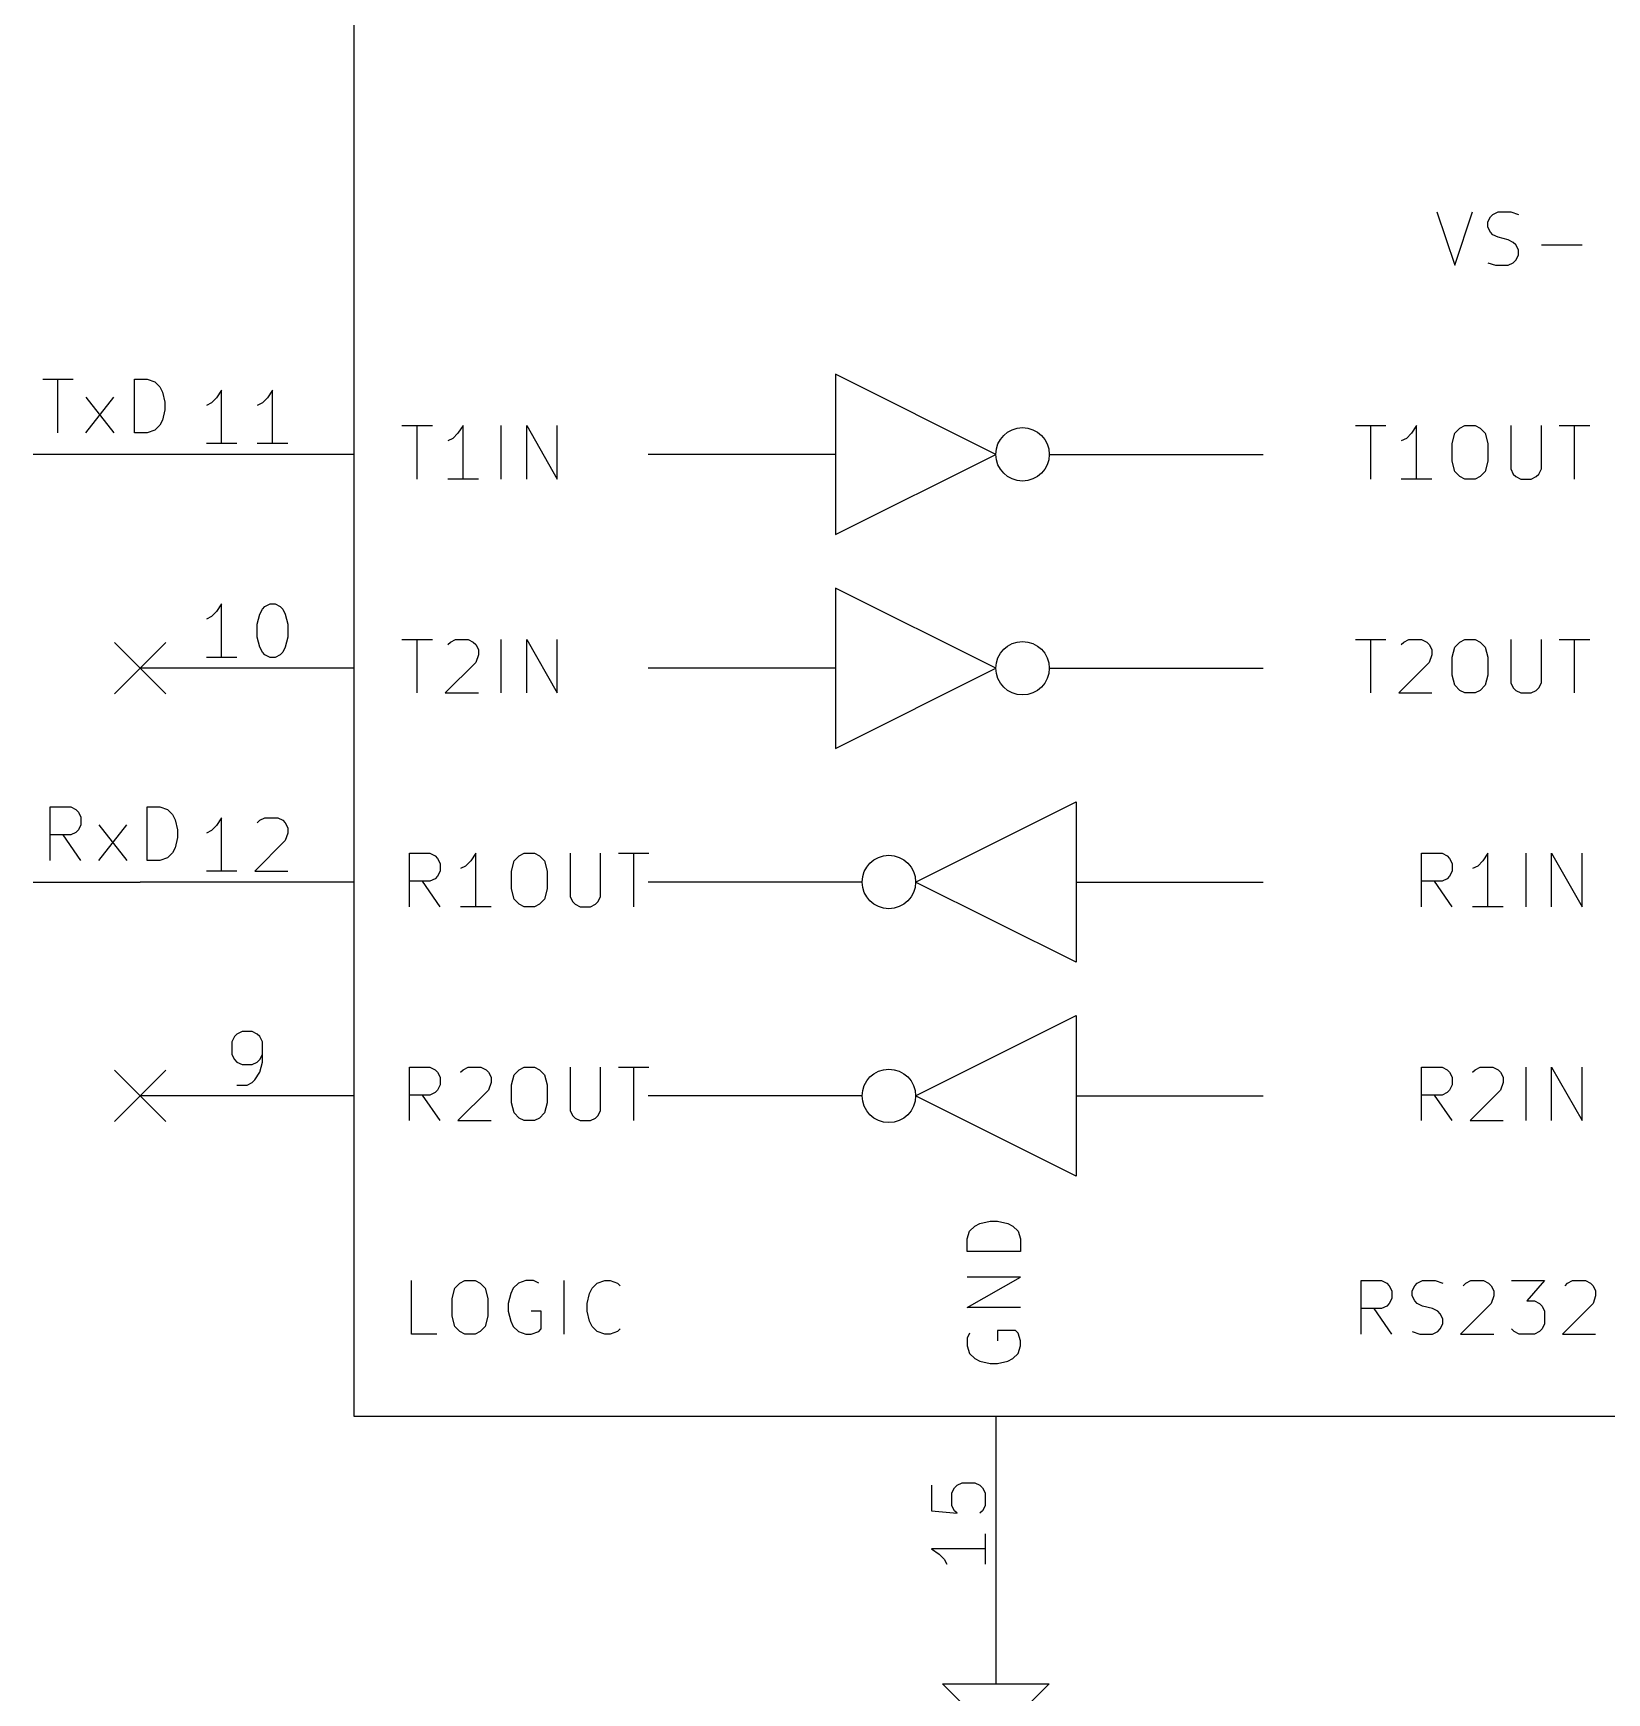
# Model space of a CAD drawing. Header units: millimetres. Extents: x 10 to 287, y -200 to -10.
# Drawn here: x 191.77 to 229.14, y -158.96 to -119.53 of the extents above; entities that cross this region are included whole.
import ezdxf

# ---------------------------------------------------------------- set-up
doc = ezdxf.new("R2010")
doc.units = ezdxf.units.MM
for name, color, linetype in [('BLUE', 174, 'CONTINUOUS'), ('GREENSIXTYFIVE', 129, 'CONTINUOUS'), ('LIGHTGREEN', 92, 'CONTINUOUS'), ('LIGHTRED', 12, 'CONTINUOUS'), ('RED', 14, 'CONTINUOUS'), ('REDSIX', 19, 'CONTINUOUS'), ('WHITE', 250, 'CONTINUOUS')]:
    doc.layers.add(name, color=color, linetype=linetype)

msp = doc.modelspace()

# ---------------------------------------------------------------- linework, layer by layer
at = {"layer": 'BLUE', "linetype": 'CONTINUOUS'}
for p, q in [((193.7004, -134.0104), (194.9196, -135.2296)), ((194.9196, -134.0104), (193.7004, -135.2296)), ((193.7004, -144.1704), (194.9196, -145.3896)), ((194.9196, -144.1704), (193.7004, -145.3896))]:
    msp.add_line(p, q, dxfattribs=at)
at = {"layer": 'GREENSIXTYFIVE', "linetype": 'CONTINUOUS'}
for p, q in [((225.1044, -123.7775), (225.5277, -125.0475)), ((225.1044, -123.7775), (225.5277, -125.0475)), ((225.5277, -125.0475), (225.9511, -123.7775)), ((225.5277, -125.0475), (225.9511, -123.7775)), ((226.4349, -123.838), (226.5559, -123.7775)), ((226.4349, -123.838), (226.5559, -123.7775)), ((226.5559, -123.7775), (226.8582, -123.7775)), ((226.5559, -123.7775), (226.8582, -123.7775)), ((226.8582, -123.7775), (227.0397, -123.838)), ((226.8582, -123.7775), (227.0397, -123.838)), ((226.314, -124.0194), (226.3744, -123.8985)), ((226.314, -124.0194), (226.3744, -123.8985)), ((226.314, -124.1404), (226.314, -124.0194)), ((226.314, -124.1404), (226.314, -124.0194)), ((226.3744, -124.2613), (226.314, -124.1404)), ((226.3744, -124.2613), (226.314, -124.1404)), ((226.3744, -123.8985), (226.4349, -123.838)), ((226.3744, -123.8985), (226.4349, -123.838)), ((226.4349, -124.3218), (226.3744, -124.2613)), ((226.4349, -124.3218), (226.3744, -124.2613)), ((226.5559, -124.3823), (226.4349, -124.3218)), ((226.5559, -124.3823), (226.4349, -124.3218)), ((226.7978, -124.4428), (226.5559, -124.3823)), ((226.7978, -124.4428), (226.5559, -124.3823)), ((226.9187, -124.5032), (226.7978, -124.4428)), ((226.9187, -124.5032), (226.7978, -124.4428)), ((226.9792, -124.5637), (226.9187, -124.5032)), ((226.9792, -124.5637), (226.9187, -124.5032)), ((227.0397, -124.6847), (226.9792, -124.5637)), ((227.0397, -124.6847), (226.9792, -124.5637)), ((227.5839, -124.5637), (228.5516, -124.5637)), ((227.5839, -124.5637), (228.5516, -124.5637)), ((226.9187, -124.9871), (226.9792, -124.9266)), ((226.9187, -124.9871), (226.9792, -124.9266)), ((226.9792, -124.9266), (227.0397, -124.8056)), ((226.9792, -124.9266), (227.0397, -124.8056)), ((227.0397, -124.8056), (227.0397, -124.6847)), ((227.0397, -124.8056), (227.0397, -124.6847)), ((226.314, -124.9871), (226.4954, -125.0475)), ((226.314, -124.9871), (226.4954, -125.0475)), ((226.4954, -125.0475), (226.7978, -125.0475)), ((226.4954, -125.0475), (226.7978, -125.0475)), ((226.7978, -125.0475), (226.9187, -124.9871)), ((226.7978, -125.0475), (226.9187, -124.9871)), ((200.5269, -128.8575), (201.2526, -128.8575)), ((200.5269, -128.8575), (201.2526, -128.8575)), ((200.8898, -130.1275), (200.8898, -128.8575)), ((200.8898, -130.1275), (200.8898, -128.8575)), ((201.9783, -128.8575), (201.8574, -129.039)), ((201.9783, -128.8575), (201.8574, -129.039)), ((201.9783, -130.1275), (201.9783, -128.8575)), ((201.9783, -130.1275), (201.9783, -128.8575)), ((202.8854, -130.1275), (202.8854, -128.8575)), ((202.8854, -130.1275), (202.8854, -128.8575)), ((203.4902, -130.1275), (203.4902, -128.8575)), ((203.4902, -128.8575), (204.2159, -130.1275)), ((203.4902, -130.1275), (203.4902, -128.8575)), ((203.4902, -128.8575), (204.2159, -130.1275)), ((204.2159, -130.1275), (204.2159, -128.8575)), ((204.2159, -130.1275), (204.2159, -128.8575)), ((223.1692, -128.8575), (223.8949, -128.8575)), ((223.1692, -128.8575), (223.8949, -128.8575)), ((223.5321, -130.1275), (223.5321, -128.8575)), ((223.5321, -130.1275), (223.5321, -128.8575)), ((224.6206, -128.8575), (224.4997, -129.039)), ((224.6206, -128.8575), (224.4997, -129.039)), ((224.6206, -130.1275), (224.6206, -128.8575)), ((224.6206, -130.1275), (224.6206, -128.8575)), ((225.5277, -129.039), (225.6487, -128.918)), ((225.5277, -129.039), (225.6487, -128.918)), ((225.6487, -128.918), (225.7696, -128.8575)), ((225.6487, -128.918), (225.7696, -128.8575)), ((225.7696, -128.8575), (226.0115, -128.8575)), ((225.7696, -128.8575), (226.0115, -128.8575)), ((226.0115, -128.8575), (226.1325, -128.918)), ((226.0115, -128.8575), (226.1325, -128.918)), ((226.1325, -128.918), (226.2534, -129.039)), ((226.1325, -128.918), (226.2534, -129.039)), ((226.8582, -128.8575), (226.8582, -129.8856)), ((226.8582, -128.8575), (226.8582, -129.8856)), ((227.5839, -129.8856), (227.5839, -128.8575)), ((227.5839, -129.8856), (227.5839, -128.8575)), ((228.0073, -128.8575), (228.733, -128.8575)), ((228.0073, -128.8575), (228.733, -128.8575)), ((228.3702, -130.1275), (228.3702, -128.8575)), ((228.3702, -130.1275), (228.3702, -128.8575)), ((201.7364, -129.1599), (201.6155, -129.2204)), ((201.7364, -129.1599), (201.6155, -129.2204)), ((201.8574, -129.039), (201.7364, -129.1599)), ((201.8574, -129.039), (201.7364, -129.1599)), ((224.3787, -129.1599), (224.2578, -129.2204)), ((224.3787, -129.1599), (224.2578, -129.2204)), ((224.4997, -129.039), (224.3787, -129.1599)), ((224.4997, -129.039), (224.3787, -129.1599)), ((225.4673, -129.2809), (225.5277, -129.039)), ((225.4673, -129.2809), (225.5277, -129.039)), ((225.4673, -129.7042), (225.4673, -129.2809)), ((225.4673, -129.7042), (225.4673, -129.2809)), ((226.2534, -129.039), (226.3139, -129.2809)), ((226.2534, -129.039), (226.3139, -129.2809)), ((226.3139, -129.2809), (226.3139, -129.7042)), ((226.3139, -129.2809), (226.3139, -129.7042)), ((225.5277, -129.9461), (225.4673, -129.7042)), ((225.5277, -129.9461), (225.4673, -129.7042)), ((226.3139, -129.7042), (226.2534, -129.9461)), ((226.3139, -129.7042), (226.2534, -129.9461)), ((225.6487, -130.0671), (225.5277, -129.9461)), ((225.6487, -130.0671), (225.5277, -129.9461)), ((225.7696, -130.1275), (225.6487, -130.0671)), ((225.7696, -130.1275), (225.6487, -130.0671)), ((226.1325, -130.0671), (226.0115, -130.1275)), ((226.1325, -130.0671), (226.0115, -130.1275)), ((226.2534, -129.9461), (226.1325, -130.0671)), ((226.2534, -129.9461), (226.1325, -130.0671)), ((226.8582, -129.8856), (226.9187, -130.0066)), ((226.8582, -129.8856), (226.9187, -130.0066)), ((226.9187, -130.0066), (226.9792, -130.0671)), ((226.9187, -130.0066), (226.9792, -130.0671)), ((226.9792, -130.0671), (227.1001, -130.1275)), ((226.9792, -130.0671), (227.1001, -130.1275)), ((227.342, -130.1275), (227.463, -130.0671)), ((227.342, -130.1275), (227.463, -130.0671)), ((227.463, -130.0671), (227.5235, -130.0066)), ((227.463, -130.0671), (227.5235, -130.0066)), ((227.5235, -130.0066), (227.5839, -129.8856)), ((227.5235, -130.0066), (227.5839, -129.8856)), ((202.3412, -130.1275), (201.6155, -130.1275)), ((202.3412, -130.1275), (201.6155, -130.1275)), ((224.9835, -130.1275), (224.2578, -130.1275)), ((224.9835, -130.1275), (224.2578, -130.1275)), ((226.0115, -130.1275), (225.7696, -130.1275)), ((226.0115, -130.1275), (225.7696, -130.1275)), ((227.1001, -130.1275), (227.342, -130.1275)), ((227.1001, -130.1275), (227.342, -130.1275)), ((200.5269, -133.9375), (201.2526, -133.9375)), ((200.5269, -133.9375), (201.2526, -133.9375)), ((200.8898, -135.2075), (200.8898, -133.9375)), ((200.8898, -135.2075), (200.8898, -133.9375)), ((201.6155, -134.0585), (201.6759, -133.998)), ((201.6155, -134.0585), (201.6759, -133.998)), ((201.6759, -133.998), (201.7969, -133.9375)), ((201.6759, -133.998), (201.7969, -133.9375)), ((201.7969, -133.9375), (202.0993, -133.9375)), ((201.7969, -133.9375), (202.0993, -133.9375)), ((202.0993, -133.9375), (202.2202, -133.998)), ((202.0993, -133.9375), (202.2202, -133.998)), ((202.2202, -133.998), (202.2807, -134.0585)), ((202.2202, -133.998), (202.2807, -134.0585)), ((202.8854, -135.2075), (202.8854, -133.9375)), ((202.8854, -135.2075), (202.8854, -133.9375)), ((203.4902, -135.2075), (203.4902, -133.9375)), ((203.4902, -133.9375), (204.2159, -135.2075)), ((203.4902, -135.2075), (203.4902, -133.9375)), ((203.4902, -133.9375), (204.2159, -135.2075)), ((204.2159, -135.2075), (204.2159, -133.9375)), ((204.2159, -135.2075), (204.2159, -133.9375)), ((223.1692, -133.9375), (223.8949, -133.9375)), ((223.1692, -133.9375), (223.8949, -133.9375)), ((223.5321, -135.2075), (223.5321, -133.9375)), ((223.5321, -135.2075), (223.5321, -133.9375)), ((224.2578, -134.0585), (224.3182, -133.998)), ((224.2578, -134.0585), (224.3182, -133.998)), ((224.3182, -133.998), (224.4392, -133.9375)), ((224.3182, -133.998), (224.4392, -133.9375)), ((224.4392, -133.9375), (224.7416, -133.9375)), ((224.4392, -133.9375), (224.7416, -133.9375)), ((224.7416, -133.9375), (224.8625, -133.998)), ((224.7416, -133.9375), (224.8625, -133.998)), ((224.8625, -133.998), (224.923, -134.0585)), ((224.8625, -133.998), (224.923, -134.0585)), ((225.5277, -134.119), (225.6487, -133.998)), ((225.5277, -134.119), (225.6487, -133.998)), ((225.6487, -133.998), (225.7696, -133.9375)), ((225.6487, -133.998), (225.7696, -133.9375)), ((225.7696, -133.9375), (226.0115, -133.9375)), ((225.7696, -133.9375), (226.0115, -133.9375)), ((226.0115, -133.9375), (226.1325, -133.998)), ((226.0115, -133.9375), (226.1325, -133.998)), ((226.1325, -133.998), (226.2534, -134.119)), ((226.1325, -133.998), (226.2534, -134.119)), ((226.8582, -133.9375), (226.8582, -134.9656)), ((226.8582, -133.9375), (226.8582, -134.9656)), ((227.5839, -134.9656), (227.5839, -133.9375)), ((227.5839, -134.9656), (227.5839, -133.9375)), ((228.0073, -133.9375), (228.733, -133.9375)), ((228.0073, -133.9375), (228.733, -133.9375)), ((228.3702, -135.2075), (228.3702, -133.9375)), ((228.3702, -135.2075), (228.3702, -133.9375)), ((202.2807, -134.0585), (202.3412, -134.1794)), ((202.2807, -134.0585), (202.3412, -134.1794)), ((202.3412, -134.3004), (202.2807, -134.4818)), ((202.3412, -134.3004), (202.2807, -134.4818)), ((202.3412, -134.1794), (202.3412, -134.3004)), ((202.3412, -134.1794), (202.3412, -134.3004)), ((224.923, -134.0585), (224.9835, -134.1794)), ((224.923, -134.0585), (224.9835, -134.1794)), ((224.9835, -134.3004), (224.923, -134.4818)), ((224.9835, -134.3004), (224.923, -134.4818)), ((224.9835, -134.1794), (224.9835, -134.3004)), ((224.9835, -134.1794), (224.9835, -134.3004)), ((225.4673, -134.3609), (225.5277, -134.119)), ((225.4673, -134.3609), (225.5277, -134.119)), ((225.4673, -134.7842), (225.4673, -134.3609)), ((225.4673, -134.7842), (225.4673, -134.3609)), ((226.2534, -134.119), (226.3139, -134.3609)), ((226.2534, -134.119), (226.3139, -134.3609)), ((226.3139, -134.3609), (226.3139, -134.7842)), ((226.3139, -134.3609), (226.3139, -134.7842)), ((202.2807, -134.4818), (201.555, -135.2075)), ((202.2807, -134.4818), (201.555, -135.2075)), ((224.923, -134.4818), (224.1973, -135.2075)), ((224.923, -134.4818), (224.1973, -135.2075)), ((225.5277, -135.0261), (225.4673, -134.7842)), ((225.5277, -135.0261), (225.4673, -134.7842)), ((226.3139, -134.7842), (226.2534, -135.0261)), ((226.3139, -134.7842), (226.2534, -135.0261)), ((201.555, -135.2075), (202.3412, -135.2075)), ((201.555, -135.2075), (202.3412, -135.2075)), ((224.1973, -135.2075), (224.9835, -135.2075)), ((224.1973, -135.2075), (224.9835, -135.2075)), ((225.6487, -135.1471), (225.5277, -135.0261)), ((225.6487, -135.1471), (225.5277, -135.0261)), ((225.7696, -135.2075), (225.6487, -135.1471)), ((225.7696, -135.2075), (225.6487, -135.1471)), ((226.0115, -135.2075), (225.7696, -135.2075)), ((226.0115, -135.2075), (225.7696, -135.2075)), ((226.1325, -135.1471), (226.0115, -135.2075)), ((226.1325, -135.1471), (226.0115, -135.2075)), ((226.2534, -135.0261), (226.1325, -135.1471)), ((226.2534, -135.0261), (226.1325, -135.1471)), ((226.8582, -134.9656), (226.9187, -135.0866)), ((226.8582, -134.9656), (226.9187, -135.0866)), ((226.9187, -135.0866), (226.9792, -135.1471)), ((226.9187, -135.0866), (226.9792, -135.1471)), ((226.9792, -135.1471), (227.1001, -135.2075)), ((226.9792, -135.1471), (227.1001, -135.2075)), ((227.1001, -135.2075), (227.342, -135.2075)), ((227.1001, -135.2075), (227.342, -135.2075)), ((227.342, -135.2075), (227.463, -135.1471)), ((227.342, -135.2075), (227.463, -135.1471)), ((227.463, -135.1471), (227.5235, -135.0866)), ((227.463, -135.1471), (227.5235, -135.0866)), ((227.5235, -135.0866), (227.5839, -134.9656)), ((227.5235, -135.0866), (227.5839, -134.9656)), ((200.7083, -140.2875), (200.7083, -139.0175)), ((200.7083, -139.0175), (201.1921, -139.0175)), ((200.7083, -140.2875), (200.7083, -139.0175)), ((200.7083, -139.0175), (201.1921, -139.0175)), ((201.1921, -139.0175), (201.3131, -139.078)), ((201.1921, -139.0175), (201.3131, -139.078)), ((201.3131, -139.078), (201.3736, -139.1385)), ((201.3131, -139.078), (201.3736, -139.1385)), ((201.3736, -139.1385), (201.434, -139.2594)), ((201.3736, -139.1385), (201.434, -139.2594)), ((202.2807, -139.0175), (202.1598, -139.199)), ((202.2807, -139.0175), (202.1598, -139.199)), ((202.2807, -140.2875), (202.2807, -139.0175)), ((202.2807, -140.2875), (202.2807, -139.0175)), ((203.1878, -139.199), (203.3088, -139.078)), ((203.1878, -139.199), (203.3088, -139.078)), ((203.3088, -139.078), (203.4297, -139.0175)), ((203.3088, -139.078), (203.4297, -139.0175)), ((203.4297, -139.0175), (203.6716, -139.0175)), ((203.4297, -139.0175), (203.6716, -139.0175)), ((203.6716, -139.0175), (203.7926, -139.078)), ((203.6716, -139.0175), (203.7926, -139.078)), ((203.7926, -139.078), (203.9135, -139.199)), ((203.7926, -139.078), (203.9135, -139.199)), ((204.5183, -139.0175), (204.5183, -140.0456)), ((204.5183, -139.0175), (204.5183, -140.0456)), ((205.244, -140.0456), (205.244, -139.0175)), ((205.244, -140.0456), (205.244, -139.0175)), ((205.6674, -139.0175), (206.3931, -139.0175)), ((205.6674, -139.0175), (206.3931, -139.0175)), ((206.0303, -140.2875), (206.0303, -139.0175)), ((206.0303, -140.2875), (206.0303, -139.0175)), ((224.7415, -140.2875), (224.7415, -139.0175)), ((224.7415, -139.0175), (225.2253, -139.0175)), ((224.7415, -140.2875), (224.7415, -139.0175)), ((224.7415, -139.0175), (225.2253, -139.0175)), ((225.2253, -139.0175), (225.3463, -139.078)), ((225.2253, -139.0175), (225.3463, -139.078)), ((225.3463, -139.078), (225.4068, -139.1385)), ((225.3463, -139.078), (225.4068, -139.1385)), ((225.4068, -139.1385), (225.4672, -139.2594)), ((225.4068, -139.1385), (225.4672, -139.2594)), ((226.3139, -139.0175), (226.193, -139.199)), ((226.3139, -139.0175), (226.193, -139.199)), ((226.3139, -140.2875), (226.3139, -139.0175)), ((226.3139, -140.2875), (226.3139, -139.0175)), ((227.221, -140.2875), (227.221, -139.0175)), ((227.221, -140.2875), (227.221, -139.0175)), ((227.8258, -140.2875), (227.8258, -139.0175)), ((227.8258, -139.0175), (228.5515, -140.2875)), ((227.8258, -140.2875), (227.8258, -139.0175)), ((227.8258, -139.0175), (228.5515, -140.2875)), ((228.5515, -140.2875), (228.5515, -139.0175)), ((228.5515, -140.2875), (228.5515, -139.0175)), ((201.3736, -139.5618), (201.3131, -139.6223)), ((201.3736, -139.5618), (201.3131, -139.6223)), ((201.434, -139.4409), (201.3736, -139.5618)), ((201.434, -139.4409), (201.3736, -139.5618)), ((201.434, -139.2594), (201.434, -139.4409)), ((201.434, -139.2594), (201.434, -139.4409)), ((202.0388, -139.3199), (201.9179, -139.3804)), ((202.0388, -139.3199), (201.9179, -139.3804)), ((202.1598, -139.199), (202.0388, -139.3199)), ((202.1598, -139.199), (202.0388, -139.3199)), ((203.1274, -139.4409), (203.1878, -139.199)), ((203.1274, -139.4409), (203.1878, -139.199)), ((203.1274, -139.8642), (203.1274, -139.4409)), ((203.1274, -139.8642), (203.1274, -139.4409)), ((203.9135, -139.199), (203.974, -139.4409)), ((203.9135, -139.199), (203.974, -139.4409)), ((203.974, -139.4409), (203.974, -139.8642)), ((203.974, -139.4409), (203.974, -139.8642)), ((225.4068, -139.5618), (225.3463, -139.6223)), ((225.4068, -139.5618), (225.3463, -139.6223)), ((225.4672, -139.4409), (225.4068, -139.5618)), ((225.4672, -139.4409), (225.4068, -139.5618)), ((225.4672, -139.2594), (225.4672, -139.4409)), ((225.4672, -139.2594), (225.4672, -139.4409)), ((226.072, -139.3199), (225.9511, -139.3804)), ((226.072, -139.3199), (225.9511, -139.3804)), ((226.193, -139.199), (226.072, -139.3199)), ((226.193, -139.199), (226.072, -139.3199)), ((201.1921, -139.6828), (200.7083, -139.6828)), ((201.1921, -139.6828), (200.7083, -139.6828)), ((201.434, -140.2875), (201.0107, -139.6828)), ((201.434, -140.2875), (201.0107, -139.6828)), ((201.3131, -139.6223), (201.1921, -139.6828)), ((201.3131, -139.6223), (201.1921, -139.6828)), ((203.1878, -140.1061), (203.1274, -139.8642)), ((203.1878, -140.1061), (203.1274, -139.8642)), ((203.974, -139.8642), (203.9135, -140.1061)), ((203.974, -139.8642), (203.9135, -140.1061)), ((225.2253, -139.6828), (224.7415, -139.6828)), ((225.2253, -139.6828), (224.7415, -139.6828)), ((225.4672, -140.2875), (225.0439, -139.6828)), ((225.4672, -140.2875), (225.0439, -139.6828)), ((225.3463, -139.6223), (225.2253, -139.6828)), ((225.3463, -139.6223), (225.2253, -139.6828)), ((202.6436, -140.2875), (201.9179, -140.2875)), ((202.6436, -140.2875), (201.9179, -140.2875)), ((203.3088, -140.2271), (203.1878, -140.1061)), ((203.3088, -140.2271), (203.1878, -140.1061)), ((203.4297, -140.2875), (203.3088, -140.2271)), ((203.4297, -140.2875), (203.3088, -140.2271)), ((203.6716, -140.2875), (203.4297, -140.2875)), ((203.6716, -140.2875), (203.4297, -140.2875)), ((203.7926, -140.2271), (203.6716, -140.2875)), ((203.7926, -140.2271), (203.6716, -140.2875)), ((203.9135, -140.1061), (203.7926, -140.2271)), ((203.9135, -140.1061), (203.7926, -140.2271)), ((204.5183, -140.0456), (204.5788, -140.1666)), ((204.5183, -140.0456), (204.5788, -140.1666)), ((204.5788, -140.1666), (204.6393, -140.2271)), ((204.5788, -140.1666), (204.6393, -140.2271)), ((204.6393, -140.2271), (204.7602, -140.2875)), ((204.6393, -140.2271), (204.7602, -140.2875)), ((204.7602, -140.2875), (205.0021, -140.2875)), ((204.7602, -140.2875), (205.0021, -140.2875)), ((205.0021, -140.2875), (205.1231, -140.2271)), ((205.0021, -140.2875), (205.1231, -140.2271)), ((205.1231, -140.2271), (205.1836, -140.1666)), ((205.1231, -140.2271), (205.1836, -140.1666)), ((205.1836, -140.1666), (205.244, -140.0456)), ((205.1836, -140.1666), (205.244, -140.0456)), ((226.6768, -140.2875), (225.9511, -140.2875)), ((226.6768, -140.2875), (225.9511, -140.2875)), ((200.7083, -145.3675), (200.7083, -144.0975)), ((200.7083, -144.0975), (201.1921, -144.0975)), ((200.7083, -145.3675), (200.7083, -144.0975)), ((200.7083, -144.0975), (201.1921, -144.0975)), ((201.1921, -144.0975), (201.3131, -144.158)), ((201.1921, -144.0975), (201.3131, -144.158)), ((201.3131, -144.158), (201.3736, -144.2185)), ((201.3131, -144.158), (201.3736, -144.2185)), ((201.3736, -144.2185), (201.434, -144.3394)), ((201.3736, -144.2185), (201.434, -144.3394)), ((201.9179, -144.2185), (201.9783, -144.158)), ((201.9179, -144.2185), (201.9783, -144.158)), ((201.9783, -144.158), (202.0993, -144.0975)), ((201.9783, -144.158), (202.0993, -144.0975)), ((202.0993, -144.0975), (202.4017, -144.0975)), ((202.0993, -144.0975), (202.4017, -144.0975)), ((202.4017, -144.0975), (202.5226, -144.158)), ((202.4017, -144.0975), (202.5226, -144.158)), ((202.5226, -144.158), (202.5831, -144.2185)), ((202.5226, -144.158), (202.5831, -144.2185)), ((202.5831, -144.2185), (202.6436, -144.3394)), ((202.5831, -144.2185), (202.6436, -144.3394)), ((203.1274, -144.5209), (203.1878, -144.279)), ((203.1274, -144.5209), (203.1878, -144.279)), ((203.1878, -144.279), (203.3088, -144.158)), ((203.1878, -144.279), (203.3088, -144.158)), ((203.3088, -144.158), (203.4297, -144.0975)), ((203.3088, -144.158), (203.4297, -144.0975)), ((203.4297, -144.0975), (203.6716, -144.0975)), ((203.4297, -144.0975), (203.6716, -144.0975)), ((203.6716, -144.0975), (203.7926, -144.158)), ((203.6716, -144.0975), (203.7926, -144.158)), ((203.7926, -144.158), (203.9135, -144.279)), ((203.7926, -144.158), (203.9135, -144.279)), ((203.9135, -144.279), (203.974, -144.5209)), ((203.9135, -144.279), (203.974, -144.5209)), ((204.5183, -144.0975), (204.5183, -145.1256)), ((204.5183, -144.0975), (204.5183, -145.1256)), ((205.244, -145.1256), (205.244, -144.0975)), ((205.244, -145.1256), (205.244, -144.0975)), ((205.6674, -144.0975), (206.3931, -144.0975)), ((205.6674, -144.0975), (206.3931, -144.0975)), ((206.0303, -145.3675), (206.0303, -144.0975)), ((206.0303, -145.3675), (206.0303, -144.0975)), ((224.7415, -145.3675), (224.7415, -144.0975)), ((224.7415, -144.0975), (225.2253, -144.0975)), ((224.7415, -145.3675), (224.7415, -144.0975)), ((224.7415, -144.0975), (225.2253, -144.0975)), ((225.2253, -144.0975), (225.3463, -144.158)), ((225.2253, -144.0975), (225.3463, -144.158)), ((225.3463, -144.158), (225.4068, -144.2185)), ((225.3463, -144.158), (225.4068, -144.2185)), ((225.4068, -144.2185), (225.4672, -144.3394)), ((225.4068, -144.2185), (225.4672, -144.3394)), ((225.9511, -144.2185), (226.0115, -144.158)), ((225.9511, -144.2185), (226.0115, -144.158)), ((226.0115, -144.158), (226.1325, -144.0975)), ((226.0115, -144.158), (226.1325, -144.0975)), ((226.1325, -144.0975), (226.4349, -144.0975)), ((226.1325, -144.0975), (226.4349, -144.0975)), ((226.4349, -144.0975), (226.5558, -144.158)), ((226.4349, -144.0975), (226.5558, -144.158)), ((226.5558, -144.158), (226.6163, -144.2185)), ((226.5558, -144.158), (226.6163, -144.2185)), ((226.6163, -144.2185), (226.6768, -144.3394)), ((226.6163, -144.2185), (226.6768, -144.3394)), ((227.221, -145.3675), (227.221, -144.0975)), ((227.221, -145.3675), (227.221, -144.0975)), ((227.8258, -145.3675), (227.8258, -144.0975)), ((227.8258, -144.0975), (228.5515, -145.3675)), ((227.8258, -145.3675), (227.8258, -144.0975)), ((227.8258, -144.0975), (228.5515, -145.3675)), ((228.5515, -145.3675), (228.5515, -144.0975)), ((228.5515, -145.3675), (228.5515, -144.0975)), ((201.3736, -144.6418), (201.3131, -144.7023)), ((201.3736, -144.6418), (201.3131, -144.7023)), ((201.434, -144.5209), (201.3736, -144.6418)), ((201.434, -144.5209), (201.3736, -144.6418)), ((201.434, -144.3394), (201.434, -144.5209)), ((201.434, -144.3394), (201.434, -144.5209)), ((202.5831, -144.6418), (201.8574, -145.3675)), ((202.5831, -144.6418), (201.8574, -145.3675)), ((202.6436, -144.4604), (202.5831, -144.6418)), ((202.6436, -144.4604), (202.5831, -144.6418)), ((202.6436, -144.3394), (202.6436, -144.4604)), ((202.6436, -144.3394), (202.6436, -144.4604)), ((203.1274, -144.9442), (203.1274, -144.5209)), ((203.1274, -144.9442), (203.1274, -144.5209)), ((203.974, -144.5209), (203.974, -144.9442)), ((203.974, -144.5209), (203.974, -144.9442)), ((225.4068, -144.6418), (225.3463, -144.7023)), ((225.4068, -144.6418), (225.3463, -144.7023)), ((225.4672, -144.5209), (225.4068, -144.6418)), ((225.4672, -144.5209), (225.4068, -144.6418)), ((225.4672, -144.3394), (225.4672, -144.5209)), ((225.4672, -144.3394), (225.4672, -144.5209)), ((226.6163, -144.6418), (225.8906, -145.3675)), ((226.6163, -144.6418), (225.8906, -145.3675)), ((226.6768, -144.4604), (226.6163, -144.6418)), ((226.6768, -144.4604), (226.6163, -144.6418)), ((226.6768, -144.3394), (226.6768, -144.4604)), ((226.6768, -144.3394), (226.6768, -144.4604)), ((201.1921, -144.7628), (200.7083, -144.7628)), ((201.1921, -144.7628), (200.7083, -144.7628)), ((201.434, -145.3675), (201.0107, -144.7628)), ((201.434, -145.3675), (201.0107, -144.7628)), ((201.3131, -144.7023), (201.1921, -144.7628)), ((201.3131, -144.7023), (201.1921, -144.7628)), ((203.1878, -145.1861), (203.1274, -144.9442)), ((203.1878, -145.1861), (203.1274, -144.9442)), ((203.974, -144.9442), (203.9135, -145.1861)), ((203.974, -144.9442), (203.9135, -145.1861)), ((225.2253, -144.7628), (224.7415, -144.7628)), ((225.2253, -144.7628), (224.7415, -144.7628)), ((225.4672, -145.3675), (225.0439, -144.7628)), ((225.4672, -145.3675), (225.0439, -144.7628)), ((225.3463, -144.7023), (225.2253, -144.7628)), ((225.3463, -144.7023), (225.2253, -144.7628)), ((201.8574, -145.3675), (202.6436, -145.3675)), ((201.8574, -145.3675), (202.6436, -145.3675)), ((203.3088, -145.3071), (203.1878, -145.1861)), ((203.3088, -145.3071), (203.1878, -145.1861)), ((203.4297, -145.3675), (203.3088, -145.3071)), ((203.4297, -145.3675), (203.3088, -145.3071)), ((203.6716, -145.3675), (203.4297, -145.3675)), ((203.6716, -145.3675), (203.4297, -145.3675)), ((203.7926, -145.3071), (203.6716, -145.3675)), ((203.7926, -145.3071), (203.6716, -145.3675)), ((203.9135, -145.1861), (203.7926, -145.3071)), ((203.9135, -145.1861), (203.7926, -145.3071)), ((204.5183, -145.1256), (204.5788, -145.2466)), ((204.5183, -145.1256), (204.5788, -145.2466)), ((204.5788, -145.2466), (204.6393, -145.3071)), ((204.5788, -145.2466), (204.6393, -145.3071)), ((204.6393, -145.3071), (204.7602, -145.3675)), ((204.6393, -145.3071), (204.7602, -145.3675)), ((204.7602, -145.3675), (205.0021, -145.3675)), ((204.7602, -145.3675), (205.0021, -145.3675)), ((205.0021, -145.3675), (205.1231, -145.3071)), ((205.0021, -145.3675), (205.1231, -145.3071)), ((205.1231, -145.3071), (205.1836, -145.2466)), ((205.1231, -145.3071), (205.1836, -145.2466)), ((205.1836, -145.2466), (205.244, -145.1256)), ((205.1836, -145.2466), (205.244, -145.1256)), ((225.8906, -145.3675), (226.6768, -145.3675)), ((225.8906, -145.3675), (226.6768, -145.3675)), ((214.129, -147.8763), (214.2499, -147.8158)), ((214.129, -147.8763), (214.2499, -147.8158)), ((214.2499, -147.8158), (214.4918, -147.7554)), ((214.2499, -147.8158), (214.4918, -147.7554)), ((214.4918, -147.7554), (214.6732, -147.7554)), ((214.4918, -147.7554), (214.6732, -147.7554)), ((214.6732, -147.7554), (214.9151, -147.8158)), ((214.6732, -147.7554), (214.9151, -147.8158)), ((214.9151, -147.8158), (215.0361, -147.8763)), ((214.9151, -147.8158), (215.0361, -147.8763)), ((213.9475, -148.1787), (214.008, -147.9973)), ((213.9475, -148.1787), (214.008, -147.9973)), ((213.9475, -148.4811), (213.9475, -148.1787)), ((213.9475, -148.4811), (213.9475, -148.1787)), ((214.008, -147.9973), (214.129, -147.8763)), ((214.008, -147.9973), (214.129, -147.8763)), ((215.0361, -147.8763), (215.1571, -147.9973)), ((215.0361, -147.8763), (215.1571, -147.9973)), ((215.1571, -147.9973), (215.2175, -148.1787)), ((215.1571, -147.9973), (215.2175, -148.1787)), ((215.2175, -148.1787), (215.2175, -148.4811)), ((215.2175, -148.1787), (215.2175, -148.4811)), ((215.2175, -148.4811), (213.9475, -148.4811)), ((215.2175, -148.4811), (213.9475, -148.4811)), ((213.9475, -149.8116), (215.2175, -149.0859)), ((215.2175, -149.0859), (213.9475, -149.0859)), ((213.9475, -149.8116), (215.2175, -149.0859)), ((215.2175, -149.0859), (213.9475, -149.0859)), ((215.2175, -149.8116), (213.9475, -149.8116)), ((215.2175, -149.8116), (213.9475, -149.8116)), ((214.008, -150.4163), (213.9475, -150.5373)), ((214.008, -150.4163), (213.9475, -150.5373)), ((213.9475, -150.5373), (213.9475, -150.7187)), ((213.9475, -150.5373), (213.9475, -150.7187)), ((215.0966, -150.3559), (214.6732, -150.3559)), ((214.6732, -150.3559), (214.6732, -150.5978)), ((215.0966, -150.3559), (214.6732, -150.3559)), ((214.6732, -150.3559), (214.6732, -150.5978)), ((215.1571, -150.4163), (215.0966, -150.3559)), ((215.1571, -150.4163), (215.0966, -150.3559)), ((215.2175, -150.5978), (215.1571, -150.4163)), ((215.2175, -150.5978), (215.1571, -150.4163)), ((215.2175, -150.7187), (215.2175, -150.5978)), ((215.2175, -150.7187), (215.2175, -150.5978)), ((213.9475, -150.7187), (214.008, -150.9001)), ((213.9475, -150.7187), (214.008, -150.9001)), ((214.008, -150.9001), (214.129, -151.0211)), ((214.008, -150.9001), (214.129, -151.0211)), ((215.0361, -151.0211), (215.1571, -150.9001)), ((215.0361, -151.0211), (215.1571, -150.9001)), ((215.1571, -150.9001), (215.2175, -150.7187)), ((215.1571, -150.9001), (215.2175, -150.7187)), ((214.129, -151.0211), (214.2499, -151.0816)), ((214.129, -151.0211), (214.2499, -151.0816)), ((214.2499, -151.0816), (214.4918, -151.142)), ((214.2499, -151.0816), (214.4918, -151.142)), ((214.4918, -151.142), (214.6732, -151.142)), ((214.4918, -151.142), (214.6732, -151.142)), ((214.6732, -151.142), (214.9151, -151.0816)), ((214.6732, -151.142), (214.9151, -151.0816)), ((214.9151, -151.0816), (215.0361, -151.0211)), ((214.9151, -151.0816), (215.0361, -151.0211))]:
    msp.add_line(p, q, dxfattribs=at)
at = {"layer": 'LIGHTGREEN', "linetype": 'CONTINUOUS'}
for p, q in [((194.31, -129.54), (191.77, -129.54)), ((191.77, -139.7), (194.31, -139.7))]:
    msp.add_line(p, q, dxfattribs=at)
at = {"layer": 'LIGHTRED', "linetype": 'CONTINUOUS'}
for p, q in [((196.2452, -128.0129), (196.1243, -128.1944)), ((196.2452, -128.0129), (196.1243, -128.1944)), ((196.2452, -129.2829), (196.2452, -128.0129)), ((196.2452, -129.2829), (196.2452, -128.0129)), ((197.4547, -128.0129), (197.3338, -128.1944)), ((197.4547, -128.0129), (197.3338, -128.1944)), ((197.4547, -129.2829), (197.4547, -128.0129)), ((197.4547, -129.2829), (197.4547, -128.0129)), ((196.0033, -128.3153), (195.8824, -128.3758)), ((196.0033, -128.3153), (195.8824, -128.3758)), ((196.1243, -128.1944), (196.0033, -128.3153)), ((196.1243, -128.1944), (196.0033, -128.3153)), ((197.2128, -128.3153), (197.0919, -128.3758)), ((197.2128, -128.3153), (197.0919, -128.3758)), ((197.3338, -128.1944), (197.2128, -128.3153)), ((197.3338, -128.1944), (197.2128, -128.3153)), ((196.6081, -129.2829), (195.8824, -129.2829)), ((196.6081, -129.2829), (195.8824, -129.2829)), ((197.8176, -129.2829), (197.0919, -129.2829)), ((197.8176, -129.2829), (197.0919, -129.2829)), ((196.2452, -133.0929), (196.1243, -133.2744)), ((196.2452, -133.0929), (196.1243, -133.2744)), ((196.2452, -134.3629), (196.2452, -133.0929)), ((196.2452, -134.3629), (196.2452, -133.0929)), ((197.1523, -133.3348), (197.2128, -133.2139)), ((197.1523, -133.3348), (197.2128, -133.2139)), ((197.2128, -133.2139), (197.2733, -133.1534)), ((197.2128, -133.2139), (197.2733, -133.1534)), ((197.2733, -133.1534), (197.3942, -133.0929)), ((197.2733, -133.1534), (197.3942, -133.0929)), ((197.3942, -133.0929), (197.5152, -133.0929)), ((197.3942, -133.0929), (197.5152, -133.0929)), ((197.5152, -133.0929), (197.6361, -133.1534)), ((197.5152, -133.0929), (197.6361, -133.1534)), ((197.6361, -133.1534), (197.6966, -133.2139)), ((197.6361, -133.1534), (197.6966, -133.2139)), ((197.6966, -133.2139), (197.7571, -133.3348)), ((197.6966, -133.2139), (197.7571, -133.3348)), ((196.0033, -133.3953), (195.8824, -133.4558)), ((196.0033, -133.3953), (195.8824, -133.4558)), ((196.1243, -133.2744), (196.0033, -133.3953)), ((196.1243, -133.2744), (196.0033, -133.3953)), ((197.0919, -133.5767), (197.1523, -133.3348)), ((197.0919, -133.5767), (197.1523, -133.3348)), ((197.0919, -133.8791), (197.0919, -133.5767)), ((197.0919, -133.8791), (197.0919, -133.5767)), ((197.7571, -133.3348), (197.8176, -133.5767)), ((197.7571, -133.3348), (197.8176, -133.5767)), ((197.8176, -133.5767), (197.8176, -133.8791)), ((197.8176, -133.5767), (197.8176, -133.8791)), ((197.1523, -134.121), (197.0919, -133.8791)), ((197.1523, -134.121), (197.0919, -133.8791)), ((197.8176, -133.8791), (197.7571, -134.121)), ((197.8176, -133.8791), (197.7571, -134.121)), ((196.6081, -134.3629), (195.8824, -134.3629)), ((196.6081, -134.3629), (195.8824, -134.3629)), ((197.2128, -134.242), (197.1523, -134.121)), ((197.2128, -134.242), (197.1523, -134.121)), ((197.2733, -134.3025), (197.2128, -134.242)), ((197.2733, -134.3025), (197.2128, -134.242)), ((197.3942, -134.3629), (197.2733, -134.3025)), ((197.3942, -134.3629), (197.2733, -134.3025)), ((197.5152, -134.3629), (197.3942, -134.3629)), ((197.5152, -134.3629), (197.3942, -134.3629)), ((197.6361, -134.3025), (197.5152, -134.3629)), ((197.6361, -134.3025), (197.5152, -134.3629)), ((197.6966, -134.242), (197.6361, -134.3025)), ((197.6966, -134.242), (197.6361, -134.3025)), ((197.7571, -134.121), (197.6966, -134.242)), ((197.7571, -134.121), (197.6966, -134.242)), ((196.1243, -138.3544), (196.0033, -138.4753)), ((196.1243, -138.3544), (196.0033, -138.4753)), ((196.2452, -138.1729), (196.1243, -138.3544)), ((196.2452, -138.1729), (196.1243, -138.3544)), ((196.2452, -139.4429), (196.2452, -138.1729)), ((196.2452, -139.4429), (196.2452, -138.1729)), ((197.0919, -138.2939), (197.1523, -138.2334)), ((197.0919, -138.2939), (197.1523, -138.2334)), ((197.1523, -138.2334), (197.2733, -138.1729)), ((197.1523, -138.2334), (197.2733, -138.1729)), ((197.2733, -138.1729), (197.5757, -138.1729)), ((197.2733, -138.1729), (197.5757, -138.1729)), ((197.5757, -138.1729), (197.6966, -138.2334)), ((197.5757, -138.1729), (197.6966, -138.2334)), ((197.6966, -138.2334), (197.7571, -138.2939)), ((197.6966, -138.2334), (197.7571, -138.2939)), ((197.7571, -138.2939), (197.8176, -138.4148)), ((197.7571, -138.2939), (197.8176, -138.4148)), ((196.0033, -138.4753), (195.8824, -138.5358)), ((196.0033, -138.4753), (195.8824, -138.5358)), ((197.7571, -138.7172), (197.0314, -139.4429)), ((197.7571, -138.7172), (197.0314, -139.4429)), ((197.8176, -138.5358), (197.7571, -138.7172)), ((197.8176, -138.5358), (197.7571, -138.7172)), ((197.8176, -138.4148), (197.8176, -138.5358)), ((197.8176, -138.4148), (197.8176, -138.5358)), ((196.6081, -139.4429), (195.8824, -139.4429)), ((196.6081, -139.4429), (195.8824, -139.4429)), ((197.0314, -139.4429), (197.8176, -139.4429)), ((197.0314, -139.4429), (197.8176, -139.4429)), ((196.5476, -143.3739), (196.4872, -143.4948)), ((196.5476, -143.3739), (196.4872, -143.4948)), ((196.4872, -143.4948), (196.4872, -143.7972)), ((196.4872, -143.4948), (196.4872, -143.7972)), ((196.6081, -143.3134), (196.5476, -143.3739)), ((196.6081, -143.3134), (196.5476, -143.3739)), ((196.7291, -143.2529), (196.6081, -143.3134)), ((196.7291, -143.2529), (196.6081, -143.3134)), ((196.971, -143.2529), (196.7291, -143.2529)), ((196.971, -143.2529), (196.7291, -143.2529)), ((197.0919, -143.3134), (196.971, -143.2529)), ((197.0919, -143.3134), (196.971, -143.2529)), ((197.1524, -143.3739), (197.0919, -143.3134)), ((197.1524, -143.3739), (197.0919, -143.3134)), ((197.2129, -143.4948), (197.1524, -143.3739)), ((197.2129, -143.4948), (197.1524, -143.3739)), ((197.2129, -143.9786), (197.2129, -143.4948)), ((197.2129, -143.9786), (197.2129, -143.4948)), ((196.4872, -143.7972), (196.5476, -143.9182)), ((196.4872, -143.7972), (196.5476, -143.9182)), ((197.1524, -143.9182), (197.2129, -143.7972)), ((197.1524, -143.9182), (197.2129, -143.7972)), ((196.5476, -143.9182), (196.6081, -143.9786)), ((196.5476, -143.9182), (196.6081, -143.9786)), ((196.6081, -143.9786), (196.7291, -144.0391)), ((196.6081, -143.9786), (196.7291, -144.0391)), ((196.7291, -144.0391), (196.971, -144.0391)), ((196.7291, -144.0391), (196.971, -144.0391)), ((196.971, -144.0391), (197.0919, -143.9786)), ((196.971, -144.0391), (197.0919, -143.9786)), ((197.0314, -144.402), (197.1524, -144.2205)), ((197.0314, -144.402), (197.1524, -144.2205)), ((197.0919, -143.9786), (197.1524, -143.9182)), ((197.0919, -143.9786), (197.1524, -143.9182)), ((197.1524, -144.2205), (197.2129, -143.9786)), ((197.1524, -144.2205), (197.2129, -143.9786)), ((196.6081, -144.5229), (196.85, -144.5229)), ((196.6081, -144.5229), (196.85, -144.5229)), ((196.85, -144.5229), (196.971, -144.4625)), ((196.85, -144.5229), (196.971, -144.4625)), ((196.971, -144.4625), (197.0314, -144.402)), ((196.971, -144.4625), (197.0314, -144.402)), ((213.1029, -154.0328), (213.1029, -154.6376)), ((213.1029, -154.0328), (213.1029, -154.6376)), ((213.5867, -154.2142), (213.6472, -154.0933)), ((213.5867, -154.2142), (213.6472, -154.0933)), ((213.6472, -154.0933), (213.7077, -154.0328)), ((213.6472, -154.0933), (213.7077, -154.0328)), ((213.7077, -154.0328), (213.8286, -153.9723)), ((213.7077, -154.0328), (213.8286, -153.9723)), ((213.8286, -153.9723), (214.131, -153.9723)), ((213.8286, -153.9723), (214.131, -153.9723)), ((214.131, -153.9723), (214.252, -154.0328)), ((214.131, -153.9723), (214.252, -154.0328)), ((214.252, -154.0328), (214.3125, -154.0933)), ((214.252, -154.0328), (214.3125, -154.0933)), ((214.3125, -154.0933), (214.3729, -154.2142)), ((214.3125, -154.0933), (214.3729, -154.2142)), ((213.5867, -154.5166), (213.5867, -154.2142)), ((213.5867, -154.5166), (213.5867, -154.2142)), ((213.6472, -154.6376), (213.5867, -154.5166)), ((213.6472, -154.6376), (213.5867, -154.5166)), ((214.3729, -154.5166), (214.3125, -154.6376)), ((214.3729, -154.5166), (214.3125, -154.6376)), ((214.3729, -154.2142), (214.3729, -154.5166)), ((214.3729, -154.2142), (214.3729, -154.5166)), ((213.1029, -154.6376), (213.7077, -154.698)), ((213.1029, -154.6376), (213.7077, -154.698)), ((213.7077, -154.698), (213.6472, -154.6376)), ((213.7077, -154.698), (213.6472, -154.6376)), ((214.3125, -154.6376), (214.252, -154.698)), ((214.3125, -154.6376), (214.252, -154.698)), ((214.3729, -155.1818), (214.3729, -155.9075)), ((214.3729, -155.1818), (214.3729, -155.9075)), ((214.3729, -155.5447), (213.1029, -155.5447)), ((213.1029, -155.5447), (213.2844, -155.6656)), ((214.3729, -155.5447), (213.1029, -155.5447)), ((213.1029, -155.5447), (213.2844, -155.6656)), ((213.2844, -155.6656), (213.4053, -155.7866)), ((213.2844, -155.6656), (213.4053, -155.7866)), ((213.4053, -155.7866), (213.4658, -155.9075)), ((213.4053, -155.7866), (213.4658, -155.9075))]:
    msp.add_line(p, q, dxfattribs=at)
at = {"layer": 'RED', "linetype": 'CONTINUOUS'}
for p, q in [((199.39, -152.4), (199.39, -101.6)), ((210.82, -127.635), (210.82, -131.445)), ((214.63, -129.54), (210.82, -127.635)), ((199.39, -129.54), (194.31, -129.54)), ((199.39, -129.54), (194.31, -129.54)), ((210.82, -129.54), (206.375, -129.54)), ((210.82, -131.445), (214.63, -129.54)), ((215.9, -129.54), (220.98, -129.54)), ((210.82, -132.715), (210.82, -136.525)), ((214.63, -134.62), (210.82, -132.715)), ((199.39, -134.62), (194.31, -134.62)), ((199.39, -134.62), (194.31, -134.62)), ((210.82, -134.62), (206.375, -134.62)), ((210.82, -136.525), (214.63, -134.62)), ((215.9, -134.62), (220.98, -134.62)), ((212.725, -139.7), (216.535, -137.795)), ((216.535, -137.795), (216.535, -141.605)), ((199.39, -139.7), (194.31, -139.7)), ((199.39, -139.7), (194.31, -139.7)), ((211.455, -139.7), (206.375, -139.7)), ((216.535, -141.605), (212.725, -139.7)), ((216.535, -139.7), (220.98, -139.7)), ((212.725, -144.78), (216.535, -142.875)), ((216.535, -142.875), (216.535, -146.685)), ((199.39, -144.78), (194.31, -144.78)), ((199.39, -144.78), (194.31, -144.78)), ((211.455, -144.78), (206.375, -144.78)), ((216.535, -146.685), (212.725, -144.78)), ((216.535, -144.78), (220.98, -144.78)), ((200.7506, -150.4392), (200.7506, -149.1692)), ((201.7183, -149.5926), (201.7787, -149.3507)), ((201.7787, -149.3507), (201.8997, -149.2297)), ((201.8997, -149.2297), (202.0206, -149.1692)), ((202.0206, -149.1692), (202.2625, -149.1692)), ((202.2625, -149.1692), (202.3835, -149.2297)), ((202.3835, -149.2297), (202.5044, -149.3507)), ((202.5044, -149.3507), (202.5649, -149.5926)), ((203.1697, -149.3507), (203.1092, -149.4716)), ((203.2907, -149.2297), (203.1697, -149.3507)), ((203.4721, -149.1692), (203.2907, -149.2297)), ((203.6535, -149.1692), (203.4721, -149.1692)), ((203.7745, -149.2297), (203.6535, -149.1692)), ((204.3792, -150.4392), (204.3792, -149.1692)), ((204.984, -149.4716), (205.0445, -149.3507)), ((205.0445, -149.3507), (205.1655, -149.2297)), ((205.1655, -149.2297), (205.3469, -149.1692)), ((205.3469, -149.1692), (205.4678, -149.1692)), ((205.4678, -149.1692), (205.6493, -149.2297)), ((205.6493, -149.2297), (205.7097, -149.2902)), ((223.3083, -150.4392), (223.3083, -149.1692)), ((223.3083, -149.1692), (223.7921, -149.1692)), ((223.7921, -149.1692), (223.9131, -149.2297)), ((223.9131, -149.2297), (223.9736, -149.2902)), ((223.9736, -149.2902), (224.034, -149.4111)), ((224.034, -149.4111), (224.034, -149.5926)), ((224.5179, -149.4111), (224.5783, -149.2902)), ((224.5179, -149.5321), (224.5179, -149.4111)), ((224.5783, -149.2902), (224.6388, -149.2297)), ((224.6388, -149.2297), (224.7598, -149.1692)), ((224.7598, -149.1692), (225.0621, -149.1692)), ((225.0621, -149.1692), (225.2436, -149.2297)), ((225.7274, -149.2902), (225.7878, -149.2297)), ((225.7878, -149.2297), (225.9088, -149.1692)), ((225.9088, -149.1692), (226.2112, -149.1692)), ((226.2112, -149.1692), (226.3321, -149.2297)), ((226.3321, -149.2297), (226.3926, -149.2902)), ((226.3926, -149.2902), (226.4531, -149.4111)), ((226.4531, -149.4111), (226.4531, -149.5321)), ((226.8764, -149.1692), (227.6626, -149.1692)), ((227.6626, -149.1692), (227.2392, -149.653)), ((228.1464, -149.2902), (228.2068, -149.2297)), ((228.2068, -149.2297), (228.3278, -149.1692)), ((228.3278, -149.1692), (228.6302, -149.1692)), ((228.6302, -149.1692), (228.7511, -149.2297)), ((228.7511, -149.2297), (228.8116, -149.2902)), ((228.8116, -149.2902), (228.8721, -149.4111)), ((228.8721, -149.4111), (228.8721, -149.5321)), ((201.7183, -150.0159), (201.7183, -149.5926)), ((202.5649, -149.5926), (202.5649, -150.0159)), ((203.1092, -149.4716), (203.0488, -149.7135)), ((203.0488, -149.7135), (203.0488, -149.8949)), ((204.9236, -149.7135), (204.984, -149.4716)), ((204.9236, -149.8949), (204.9236, -149.7135)), ((223.9131, -149.774), (223.7921, -149.8345)), ((223.9736, -149.7135), (223.9131, -149.774)), ((224.034, -149.5926), (223.9736, -149.7135)), ((224.5783, -149.653), (224.5179, -149.5321)), ((224.6388, -149.7135), (224.5783, -149.653)), ((224.7598, -149.774), (224.6388, -149.7135)), ((225.0017, -149.8345), (224.7598, -149.774)), ((226.3926, -149.7135), (225.6669, -150.4392)), ((226.4531, -149.5321), (226.3926, -149.7135)), ((227.2392, -149.653), (227.4207, -149.653)), ((227.4207, -149.653), (227.5416, -149.7135)), ((227.5416, -149.7135), (227.6021, -149.774)), ((227.6021, -149.774), (227.6626, -149.8949)), ((228.8116, -149.7135), (228.0859, -150.4392)), ((228.8721, -149.5321), (228.8116, -149.7135)), ((201.7787, -150.2578), (201.7183, -150.0159)), ((202.5649, -150.0159), (202.5044, -150.2578)), ((203.0488, -149.8949), (203.1092, -150.1368)), ((203.1092, -150.1368), (203.1697, -150.2578)), ((203.8349, -149.8949), (203.593, -149.8949)), ((203.8349, -150.3183), (203.8349, -149.8949)), ((204.984, -150.1368), (204.9236, -149.8949)), ((205.0445, -150.2578), (204.984, -150.1368)), ((223.7921, -149.8345), (223.3083, -149.8345)), ((224.034, -150.4392), (223.6107, -149.8345)), ((225.1226, -149.8949), (225.0017, -149.8345)), ((225.1831, -149.9554), (225.1226, -149.8949)), ((225.2436, -150.0764), (225.1831, -149.9554)), ((225.1831, -150.3183), (225.2436, -150.1973)), ((225.2436, -150.1973), (225.2436, -150.0764)), ((227.6626, -150.1973), (227.6021, -150.3183)), ((227.6626, -149.8949), (227.6626, -150.1973)), ((201.3554, -150.4392), (200.7506, -150.4392)), ((201.8997, -150.3788), (201.7787, -150.2578)), ((202.0206, -150.4392), (201.8997, -150.3788)), ((202.2625, -150.4392), (202.0206, -150.4392)), ((202.3835, -150.3788), (202.2625, -150.4392)), ((202.5044, -150.2578), (202.3835, -150.3788)), ((203.1697, -150.2578), (203.2907, -150.3788)), ((203.2907, -150.3788), (203.4721, -150.4392)), ((203.4721, -150.4392), (203.593, -150.4392)), ((203.593, -150.4392), (203.7745, -150.3788)), ((203.7745, -150.3788), (203.8349, -150.3183)), ((205.1655, -150.3788), (205.0445, -150.2578)), ((205.3469, -150.4392), (205.1655, -150.3788)), ((205.4678, -150.4392), (205.3469, -150.4392)), ((205.6493, -150.3788), (205.4678, -150.4392)), ((205.7097, -150.3183), (205.6493, -150.3788)), ((224.5179, -150.3788), (224.6993, -150.4392)), ((224.6993, -150.4392), (225.0017, -150.4392)), ((225.0017, -150.4392), (225.1226, -150.3788)), ((225.1226, -150.3788), (225.1831, -150.3183)), ((225.6669, -150.4392), (226.4531, -150.4392)), ((226.9369, -150.3788), (226.8764, -150.3183)), ((227.0578, -150.4392), (226.9369, -150.3788)), ((227.4207, -150.4392), (227.0578, -150.4392)), ((227.5416, -150.3788), (227.4207, -150.4392)), ((227.6021, -150.3183), (227.5416, -150.3788)), ((228.0859, -150.4392), (228.8721, -150.4392)), ((229.87, -152.4), (199.39, -152.4)), ((214.63, -152.4), (214.63, -157.48)), ((214.63, -152.4), (214.63, -157.48)), ((214.63, -157.48), (214.63, -158.75)), ((214.63, -160.02), (213.36, -158.75)), ((213.36, -158.75), (214.63, -158.75)), ((214.63, -158.75), (215.9, -158.75)), ((215.9, -158.75), (214.63, -160.02))]:
    msp.add_line(p, q, dxfattribs=at)
at = {"layer": 'RED'}
for centre in [(215.265, -129.54), (215.265, -134.62), (212.09, -139.7), (212.09, -144.78)]:
    msp.add_circle(centre, 0.635, dxfattribs=at)
at = {"layer": 'REDSIX', "linetype": 'CONTINUOUS'}
for p, q in [((191.9953, -127.7569), (192.721, -127.7569)), ((192.3582, -129.0269), (192.3582, -127.7569)), ((194.1724, -129.0269), (194.1724, -127.7569)), ((194.1724, -127.7569), (194.4748, -127.7569)), ((194.4748, -127.7569), (194.6562, -127.8174)), ((194.6562, -127.8174), (194.7772, -127.9384)), ((194.7772, -127.9384), (194.8377, -128.0593)), ((194.8377, -128.0593), (194.8981, -128.3012)), ((193.0234, -129.0269), (193.6886, -128.1803)), ((193.0234, -128.1803), (193.6886, -129.0269)), ((194.8981, -128.4826), (194.8377, -128.7245)), ((194.8981, -128.3012), (194.8981, -128.4826)), ((194.7772, -128.8455), (194.6562, -128.9665)), ((194.8377, -128.7245), (194.7772, -128.8455)), ((194.4748, -129.0269), (194.1724, -129.0269)), ((194.6562, -128.9665), (194.4748, -129.0269)), ((192.1767, -139.1869), (192.1767, -137.9169)), ((192.1767, -137.9169), (192.6605, -137.9169)), ((192.6605, -137.9169), (192.7815, -137.9774)), ((192.7815, -137.9774), (192.842, -138.0379)), ((194.4748, -139.1869), (194.4748, -137.9169)), ((194.4748, -137.9169), (194.7772, -137.9169)), ((194.7772, -137.9169), (194.9586, -137.9774)), ((194.9586, -137.9774), (195.0796, -138.0984)), ((192.842, -138.0379), (192.9024, -138.1588)), ((192.9024, -138.3403), (192.842, -138.4612)), ((192.9024, -138.1588), (192.9024, -138.3403)), ((193.3258, -139.1869), (193.991, -138.3403)), ((193.3258, -138.3403), (193.991, -139.1869)), ((195.0796, -138.0984), (195.1401, -138.2193)), ((195.1401, -138.2193), (195.2005, -138.4612)), ((192.6605, -138.5822), (192.1767, -138.5822)), ((192.9024, -139.1869), (192.4791, -138.5822)), ((192.7815, -138.5217), (192.6605, -138.5822)), ((192.842, -138.4612), (192.7815, -138.5217)), ((195.2005, -138.6426), (195.1401, -138.8845)), ((195.2005, -138.4612), (195.2005, -138.6426)), ((194.9586, -139.1265), (194.7772, -139.1869)), ((195.0796, -139.0055), (194.9586, -139.1265)), ((195.1401, -138.8845), (195.0796, -139.0055)), ((194.7772, -139.1869), (194.4748, -139.1869))]:
    msp.add_line(p, q, dxfattribs=at)
at = {"layer": 'WHITE', "linetype": 'CONTINUOUS'}
for p, q in [((199.39, -152.4), (199.39, -101.6)), ((229.87, -152.4), (199.39, -152.4))]:
    msp.add_line(p, q, dxfattribs=at)

doc.saveas('drawing.dxf')
